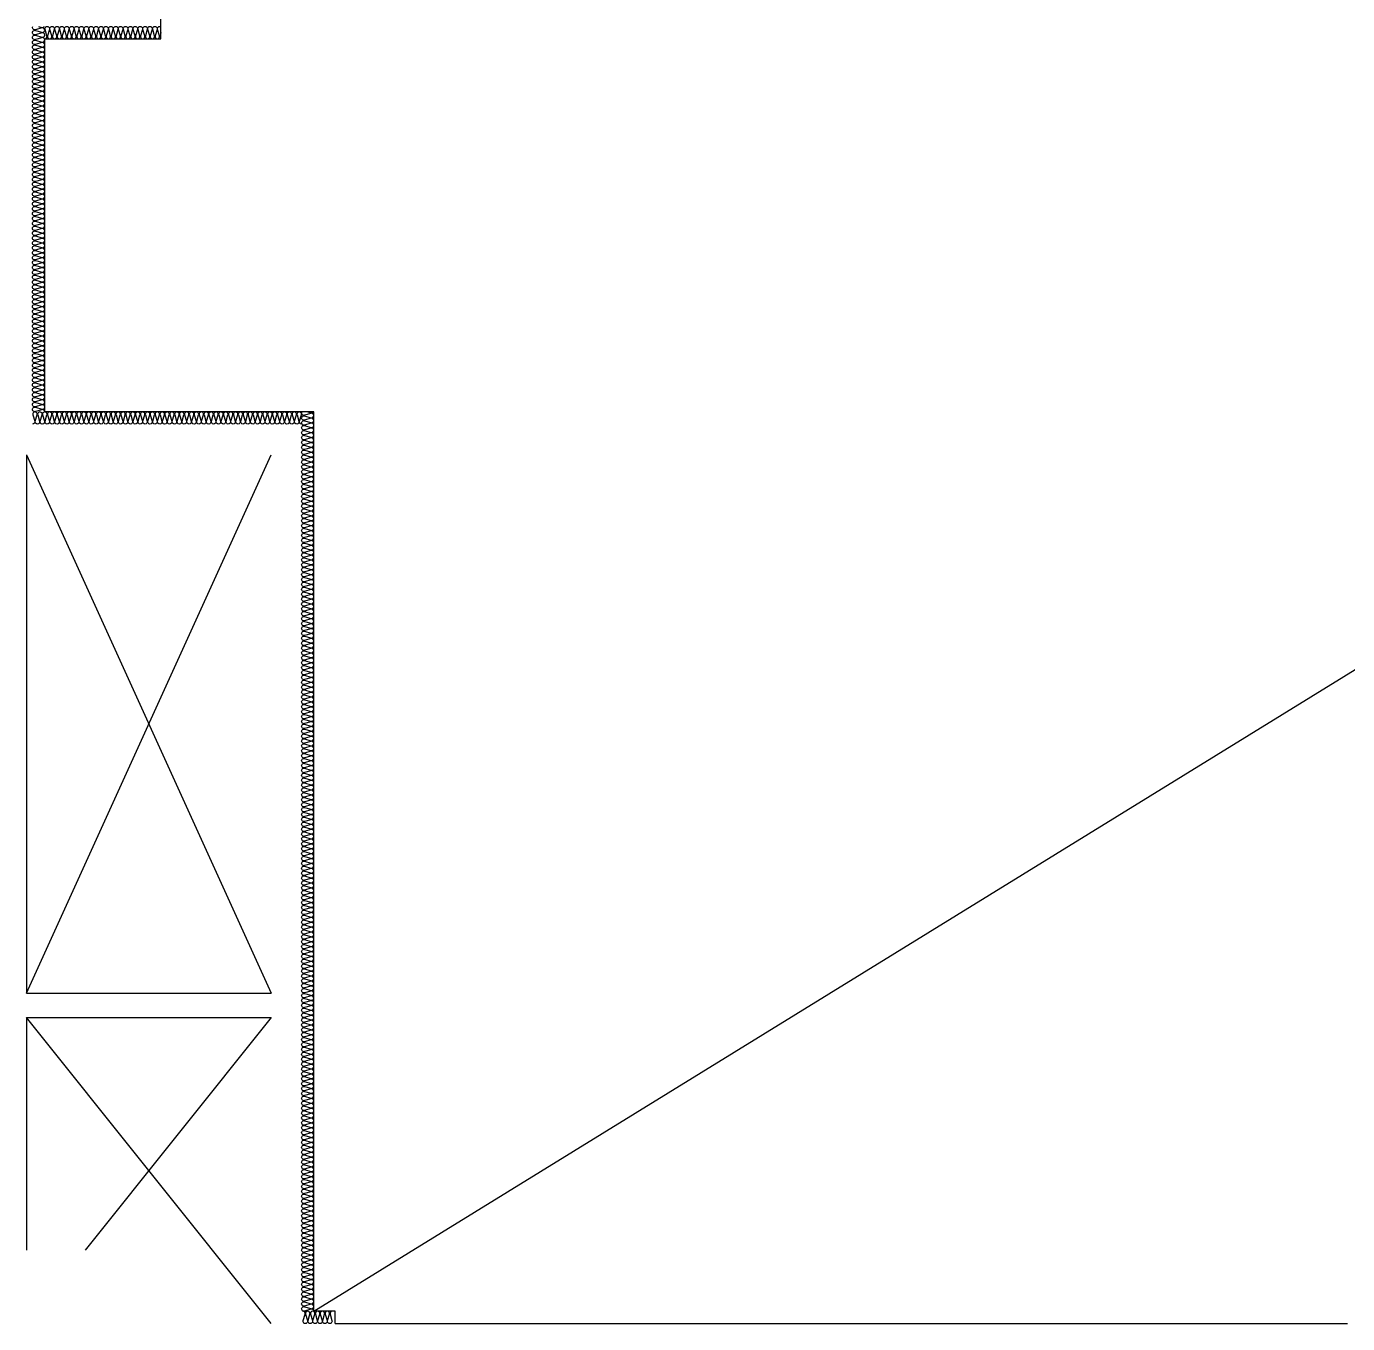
# Model space of a CAD drawing. Header units: millimetres. Extents: x 49154 to 181784, y 28275 to 149577.
# Drawn here: x 101954 to 112754, y 116905 to 127505 of the extents above; entities that cross this region are included whole.
import ezdxf

# ---------------------------------------------------------------- set-up
doc = ezdxf.new("R2010")
doc.units = ezdxf.units.MM
doc.header["$LTSCALE"] = 300
for name, color, linetype in [('A-ELE', 7, 'Continuous'), ('A-OPEN', 1, 'Continuous'), ('A-WALL-D', 7, 'Continuous'), ('ISL', 251, 'Continuous')]:
    doc.layers.add(name, color=color, linetype=linetype)

msp = doc.modelspace()

# ---------------------------------------------------------------- linework, layer by layer
at = {"layer": 'A-ELE', "elevation": 0}
msp.add_lwpolyline([(104478.6, 116905), (112753.6, 116905)], dxfattribs=at)
at = {"layer": 'A-OPEN'}
for p, q in [((104303.6, 117005), (155653.6, 148655)), ((101953.6, 119605), (103953.6, 124005)), ((101953.6, 124005), (103953.6, 119605)), ((103953.6, 116905), (101953.6, 119405)), ((103953.6, 119405), (102433.6, 117505))]:
    msp.add_line(p, q, dxfattribs=at)
at = {"layer": 'A-WALL-D'}
msp.add_line((101953.6, 119605), (103953.6, 119605), dxfattribs=at)
at = {"layer": 'A-WALL-D', "elevation": 0}
for points in [[(101953.6, 124005), (101953.6, 119605)], [(101953.6, 119405), (103953.6, 119405)], [(101953.6, 119405), (101953.6, 117505)]]:
    msp.add_lwpolyline(points, dxfattribs=at)
at = {"layer": 'ISL', "elevation": 0}
msp.add_lwpolyline([(104478.6, 116905), (104478.6, 117005), (104303.6, 117005), (104303.6, 124355), (102103.6, 124355), (102103.6, 127405), (103053.6, 127405), (103053.6, 128805), (102103.6, 128805), (102103.6, 131255), (104303.6, 131255), (104303.6, 142155), (102103.6, 142155), (102103.6, 143405), (103053.6, 143405), (103053.6, 144005), (106503.6, 144005), (106503.6, 148655), (108538.6, 148655)], dxfattribs=at)
for points in [[(102103.6, 124355, 0.5092668), (102079.3, 124372.7), (102027.8, 124357.4, -1.3725934), (102027.8, 124392.7), (102079.3, 124377.4, 0.5092668), (102103.6, 124395, 0.5092668), (102079.3, 124412.7), (102027.8, 124397.4, -1.3725934), (102027.8, 124432.7), (102079.3, 124417.4, 0.5092668), (102103.6, 124435, 0.5092668), (102079.3, 124452.7), (102027.8, 124437.4, -1.3725934), (102027.8, 124472.7), (102079.3, 124457.4, 0.5092668), (102103.6, 124475, 0.5092668), (102079.3, 124492.7), (102027.8, 124477.4, -1.3725934), (102027.8, 124512.7), (102079.3, 124497.4, 0.5092668), (102103.6, 124515, 0.5092668), (102079.3, 124532.7), (102027.8, 124517.4, -1.3725934), (102027.8, 124552.7), (102079.3, 124537.4, 0.5092668), (102103.6, 124555, 0.5092668), (102079.3, 124572.7), (102027.8, 124557.4, -1.3725934), (102027.8, 124592.7), (102079.3, 124577.4, 0.5092668), (102103.6, 124595, 0.5092668), (102079.3, 124612.7), (102027.8, 124597.4, -1.3725934), (102027.8, 124632.7), (102079.3, 124617.4, 0.5092668), (102103.6, 124635, 0.5092668), (102079.3, 124652.7), (102027.8, 124637.4, -1.3725934), (102027.8, 124672.7), (102079.3, 124657.4, 0.5092668), (102103.6, 124675, 0.5092668), (102079.3, 124692.7), (102027.8, 124677.4, -1.3725934), (102027.8, 124712.7), (102079.3, 124697.4, 0.5092668), (102103.6, 124715, 0.5092668), (102079.3, 124732.7), (102027.8, 124717.4, -1.3725934), (102027.8, 124752.7), (102079.3, 124737.4, 0.5092668), (102103.6, 124755, 0.5092668), (102079.3, 124772.7), (102027.8, 124757.4, -1.3725934), (102027.8, 124792.7), (102079.3, 124777.4, 0.5092668), (102103.6, 124795, 0.5092668), (102079.3, 124812.7), (102027.8, 124797.4, -1.3725934), (102027.8, 124832.7), (102079.3, 124817.4, 0.5092668), (102103.6, 124835, 0.5092668), (102079.3, 124852.7), (102027.8, 124837.4, -1.3725934), (102027.8, 124872.7), (102079.3, 124857.4, 0.5092668), (102103.6, 124875, 0.5092668), (102079.3, 124892.7), (102027.8, 124877.4, -1.3725934), (102027.8, 124912.7), (102079.3, 124897.4, 0.5092668), (102103.6, 124915, 0.5092668), (102079.3, 124932.7), (102027.8, 124917.4, -1.3725934), (102027.8, 124952.7), (102079.3, 124937.4, 0.5092668), (102103.6, 124955, 0.5092668), (102079.3, 124972.7), (102027.8, 124957.4, -1.3725934), (102027.8, 124992.7), (102079.3, 124977.4, 0.5092668), (102103.6, 124995, 0.5092668), (102079.3, 125012.7), (102027.8, 124997.4, -1.3725934), (102027.8, 125032.7), (102079.3, 125017.4, 0.5092668), (102103.6, 125035, 0.5092668), (102079.3, 125052.7), (102027.8, 125037.4, -1.3725934), (102027.8, 125072.7), (102079.3, 125057.4, 0.5092668), (102103.6, 125075, 0.5092668), (102079.3, 125092.7), (102027.8, 125077.4, -1.3725934), (102027.8, 125112.7), (102079.3, 125097.4, 0.5092668), (102103.6, 125115, 0.5092668), (102079.3, 125132.7), (102027.8, 125117.4, -1.3725934), (102027.8, 125152.7), (102079.3, 125137.4, 0.5092668), (102103.6, 125155, 0.5092668), (102079.3, 125172.7), (102027.8, 125157.4, -1.3725934), (102027.8, 125192.7), (102079.3, 125177.4, 0.5092668), (102103.6, 125195, 0.5092668), (102079.3, 125212.7), (102027.8, 125197.4, -1.3725934), (102027.8, 125232.7), (102079.3, 125217.4, 0.5092668), (102103.6, 125235, 0.5092668), (102079.3, 125252.7), (102027.8, 125237.4, -1.3725934), (102027.8, 125272.7), (102079.3, 125257.4, 0.5092668), (102103.6, 125275, 0.5092668), (102079.3, 125292.7), (102027.8, 125277.4, -1.3725934), (102027.8, 125312.7), (102079.3, 125297.4, 0.5092668), (102103.6, 125315, 0.5092668), (102079.3, 125332.7), (102027.8, 125317.4, -1.3725934), (102027.8, 125352.7), (102079.3, 125337.4, 0.5092668), (102103.6, 125355, 0.5092668), (102079.3, 125372.7), (102027.8, 125357.4, -1.3725934), (102027.8, 125392.7), (102079.3, 125377.4, 0.5092668), (102103.6, 125395, 0.5092668), (102079.3, 125412.7), (102027.8, 125397.4, -1.3725934), (102027.8, 125432.7), (102079.3, 125417.4, 0.5092668), (102103.6, 125435, 0.5092668), (102079.3, 125452.7), (102027.8, 125437.4, -1.3725934), (102027.8, 125472.7), (102079.3, 125457.4, 0.5092668), (102103.6, 125475, 0.5092668), (102079.3, 125492.7), (102027.8, 125477.4, -1.3725934), (102027.8, 125512.7), (102079.3, 125497.4, 0.5092668), (102103.6, 125515, 0.5092668), (102079.3, 125532.7), (102027.8, 125517.4, -1.3725934), (102027.8, 125552.7), (102079.3, 125537.4, 0.5092668), (102103.6, 125555, 0.5092668), (102079.3, 125572.7), (102027.8, 125557.4, -1.3725934), (102027.8, 125592.7), (102079.3, 125577.4, 0.5092668), (102103.6, 125595, 0.5092668), (102079.3, 125612.7), (102027.8, 125597.4, -1.3725934), (102027.8, 125632.7), (102079.3, 125617.4, 0.5092668), (102103.6, 125635, 0.5092668), (102079.3, 125652.7), (102027.8, 125637.4, -1.3725934), (102027.8, 125672.7), (102079.3, 125657.4, 0.5092668), (102103.6, 125675, 0.5092668), (102079.3, 125692.7), (102027.8, 125677.4, -1.3725934), (102027.8, 125712.7), (102079.3, 125697.4, 0.5092668), (102103.6, 125715, 0.5092668), (102079.3, 125732.7), (102027.8, 125717.4, -1.3725934), (102027.8, 125752.7), (102079.3, 125737.4, 0.5092668), (102103.6, 125755, 0.5092668), (102079.3, 125772.7), (102027.8, 125757.4, -1.3725934), (102027.8, 125792.7), (102079.3, 125777.4, 0.5092668), (102103.6, 125795, 0.5092668), (102079.3, 125812.7), (102027.8, 125797.4, -1.3725934), (102027.8, 125832.7), (102079.3, 125817.4, 0.5092668), (102103.6, 125835, 0.5092668), (102079.3, 125852.7), (102027.8, 125837.4, -1.3725934), (102027.8, 125872.7), (102079.3, 125857.4, 0.5092668), (102103.6, 125875, 0.5092668), (102079.3, 125892.7), (102027.8, 125877.4, -1.3725934), (102027.8, 125912.7), (102079.3, 125897.4, 0.5092668), (102103.6, 125915, 0.5092668), (102079.3, 125932.7), (102027.8, 125917.4, -1.3725934), (102027.8, 125952.7), (102079.3, 125937.4, 0.5092668), (102103.6, 125955, 0.5092668), (102079.3, 125972.7), (102027.8, 125957.4, -1.3725934), (102027.8, 125992.7), (102079.3, 125977.4, 0.5092668), (102103.6, 125995, 0.5092668), (102079.3, 126012.7), (102027.8, 125997.4, -1.3725934), (102027.8, 126032.7), (102079.3, 126017.4, 0.5092668), (102103.6, 126035, 0.5092668), (102079.3, 126052.7), (102027.8, 126037.4, -1.3725934), (102027.8, 126072.7), (102079.3, 126057.4, 0.5092668), (102103.6, 126075, 0.5092668), (102079.3, 126092.7), (102027.8, 126077.4, -1.3725934), (102027.8, 126112.7), (102079.3, 126097.4, 0.5092668), (102103.6, 126115, 0.5092668), (102079.3, 126132.7), (102027.8, 126117.4, -1.3725934), (102027.8, 126152.7), (102079.3, 126137.4, 0.5092668), (102103.6, 126155, 0.5092668), (102079.3, 126172.7), (102027.8, 126157.4, -1.3725934), (102027.8, 126192.7), (102079.3, 126177.4, 0.5092668), (102103.6, 126195, 0.5092668), (102079.3, 126212.7), (102027.8, 126197.4, -1.3725934), (102027.8, 126232.7), (102079.3, 126217.4, 0.5092668), (102103.6, 126235, 0.5092668), (102079.3, 126252.7), (102027.8, 126237.4, -1.3725934), (102027.8, 126272.7), (102079.3, 126257.4, 0.5092668), (102103.6, 126275, 0.5092668), (102079.3, 126292.7), (102027.8, 126277.4, -1.3725934), (102027.8, 126312.7), (102079.3, 126297.4, 0.5092668), (102103.6, 126315, 0.5092668), (102079.3, 126332.7), (102027.8, 126317.4, -1.3725934), (102027.8, 126352.7), (102079.3, 126337.4, 0.5092668), (102103.6, 126355, 0.5092668), (102079.3, 126372.7), (102027.8, 126357.4, -1.3725934), (102027.8, 126392.7), (102079.3, 126377.4, 0.5092668), (102103.6, 126395, 0.5092668), (102079.3, 126412.7), (102027.8, 126397.4, -1.3725934), (102027.8, 126432.7), (102079.3, 126417.4, 0.5092668), (102103.6, 126435, 0.5092668), (102079.3, 126452.7), (102027.8, 126437.4, -1.3725934), (102027.8, 126472.7), (102079.3, 126457.4, 0.5092668), (102103.6, 126475, 0.5092668), (102079.3, 126492.7), (102027.8, 126477.4, -1.3725934), (102027.8, 126512.7), (102079.3, 126497.4, 0.5092668), (102103.6, 126515, 0.5092668), (102079.3, 126532.7), (102027.8, 126517.4, -1.3725934), (102027.8, 126552.7), (102079.3, 126537.4, 0.5092668), (102103.6, 126555, 0.5092668), (102079.3, 126572.7), (102027.8, 126557.4, -1.3725934), (102027.8, 126592.7), (102079.3, 126577.4, 0.5092668), (102103.6, 126595, 0.5092668), (102079.3, 126612.7), (102027.8, 126597.4, -1.3725934), (102027.8, 126632.7), (102079.3, 126617.4, 0.5092668), (102103.6, 126635, 0.5092668), (102079.3, 126652.7), (102027.8, 126637.4, -1.3725934), (102027.8, 126672.7), (102079.3, 126657.4, 0.5092668), (102103.6, 126675, 0.5092668), (102079.3, 126692.7), (102027.8, 126677.4, -1.3725934), (102027.8, 126712.7), (102079.3, 126697.4, 0.5092668), (102103.6, 126715, 0.5092668), (102079.3, 126732.7), (102027.8, 126717.4, -1.3725934), (102027.8, 126752.7), (102079.3, 126737.4, 0.5092668), (102103.6, 126755, 0.5092668), (102079.3, 126772.7), (102027.8, 126757.4, -1.3725934), (102027.8, 126792.7), (102079.3, 126777.4, 0.5092668), (102103.6, 126795, 0.5092668), (102079.3, 126812.7), (102027.8, 126797.4, -1.3725934), (102027.8, 126832.7), (102079.3, 126817.4, 0.5092668), (102103.6, 126835, 0.5092668), (102079.3, 126852.7), (102027.8, 126837.4, -1.3725934), (102027.8, 126872.7), (102079.3, 126857.4, 0.5092668), (102103.6, 126875, 0.5092668), (102079.3, 126892.7), (102027.8, 126877.4, -1.3725934), (102027.8, 126912.7), (102079.3, 126897.4, 0.5092668), (102103.6, 126915, 0.5092668), (102079.3, 126932.7), (102027.8, 126917.4, -1.3725934), (102027.8, 126952.7), (102079.3, 126937.4, 0.5092668), (102103.6, 126955, 0.5092668), (102079.3, 126972.7), (102027.8, 126957.4, -1.3725934), (102027.8, 126992.7), (102079.3, 126977.4, 0.5092668), (102103.6, 126995, 0.5092668), (102079.3, 127012.7), (102027.8, 126997.4, -1.3725934), (102027.8, 127032.7), (102079.3, 127017.4, 0.5092668), (102103.6, 127035, 0.5092668), (102079.3, 127052.7), (102027.8, 127037.4, -1.3725934), (102027.8, 127072.7), (102079.3, 127057.4, 0.5092668), (102103.6, 127075, 0.5092668), (102079.3, 127092.7), (102027.8, 127077.4, -1.3725934), (102027.8, 127112.7), (102079.3, 127097.4, 0.5092668), (102103.6, 127115, 0.5092668), (102079.3, 127132.7), (102027.8, 127117.4, -1.3725934), (102027.8, 127152.7), (102079.3, 127137.4, 0.5092668), (102103.6, 127155, 0.5092668), (102079.3, 127172.7), (102027.8, 127157.4, -1.3725934), (102027.8, 127192.7), (102079.3, 127177.4, 0.5092668), (102103.6, 127195, 0.5092668), (102079.3, 127212.7), (102027.8, 127197.4, -1.3725934), (102027.8, 127232.7), (102079.3, 127217.4, 0.5092668), (102103.6, 127235, 0.5092668), (102079.3, 127252.7), (102027.8, 127237.4, -1.3725934), (102027.8, 127272.7), (102079.3, 127257.4, 0.5092668), (102103.6, 127275, 0.5092668), (102079.3, 127292.7), (102027.8, 127277.4, -1.3725934), (102027.8, 127312.7), (102079.3, 127297.4, 0.5092668), (102103.6, 127315, 0.5092668), (102079.3, 127332.7), (102027.8, 127317.4, -1.3725934), (102027.8, 127352.7), (102079.3, 127337.4, 0.5092668), (102103.6, 127355, 0.5092668), (102079.3, 127372.7), (102027.8, 127357.4, -1.3725934), (102027.8, 127392.7), (102079.3, 127377.4, 0.5092668), (102103.6, 127395, 0.5092668), (102079.3, 127412.7), (102027.8, 127397.4, -1.3725934), (102027.8, 127432.7), (102079.3, 127417.4, 0.5092668), (102103.6, 127435, 0.5092668), (102079.3, 127452.7), (102027.8, 127437.4, -1.3725934), (102027.8, 127472.7), (102079.3, 127457.4, 0.5092668), (102103.6, 127475, 0.5092668), (102079.3, 127492.7), (102027.8, 127477.4, -0.7027573), (102006.5, 127505, -0.7027573)], [(102053.6, 127505), (102079.3, 127497.4, 0.3406711), (102100.6, 127505)], [(102103.6, 127405, 0.5092668), (102121.3, 127429.3), (102105.9, 127480.8, -1.3725934), (102141.3, 127480.8), (102125.9, 127429.3, 0.5092668), (102143.6, 127405, 0.5092668), (102161.3, 127429.3), (102145.9, 127480.8, -1.3725934), (102181.3, 127480.8), (102165.9, 127429.3, 0.5092668), (102183.6, 127405, 0.5092668), (102201.3, 127429.3), (102185.9, 127480.8, -1.3725934), (102221.3, 127480.8), (102205.9, 127429.3, 0.5092668), (102223.6, 127405, 0.5092668), (102241.3, 127429.3), (102225.9, 127480.8, -1.3725934), (102261.3, 127480.8), (102245.9, 127429.3, 0.5092668), (102263.6, 127405, 0.5092668), (102281.3, 127429.3), (102265.9, 127480.8, -1.3725934), (102301.3, 127480.8), (102285.9, 127429.3, 0.5092668), (102303.6, 127405, 0.5092668), (102321.3, 127429.3), (102305.9, 127480.8, -1.3725934), (102341.3, 127480.8), (102325.9, 127429.3, 0.5092668), (102343.6, 127405, 0.5092668), (102361.3, 127429.3), (102345.9, 127480.8, -1.3725934), (102381.3, 127480.8), (102365.9, 127429.3, 0.5092668), (102383.6, 127405, 0.5092668), (102401.3, 127429.3), (102385.9, 127480.8, -1.3725934), (102421.3, 127480.8), (102405.9, 127429.3, 0.5092668), (102423.6, 127405, 0.5092668), (102441.3, 127429.3), (102425.9, 127480.8, -1.3725934), (102461.3, 127480.8), (102445.9, 127429.3, 0.5092668), (102463.6, 127405, 0.5092668), (102481.3, 127429.3), (102465.9, 127480.8, -1.3725934), (102501.3, 127480.8), (102485.9, 127429.3, 0.5092668), (102503.6, 127405, 0.5092668), (102521.3, 127429.3), (102505.9, 127480.8, -1.3725934), (102541.3, 127480.8), (102525.9, 127429.3, 0.5092668), (102543.6, 127405, 0.5092668), (102561.3, 127429.3), (102545.9, 127480.8, -1.3725934), (102581.3, 127480.8), (102565.9, 127429.3, 0.5092668), (102583.6, 127405, 0.5092668), (102601.3, 127429.3), (102585.9, 127480.8, -1.3725934), (102621.3, 127480.8), (102605.9, 127429.3, 0.5092668), (102623.6, 127405, 0.5092668), (102641.3, 127429.3), (102625.9, 127480.8, -1.3725934), (102661.3, 127480.8), (102645.9, 127429.3, 0.5092668), (102663.6, 127405, 0.5092668), (102681.3, 127429.3), (102665.9, 127480.8, -1.3725934), (102701.3, 127480.8), (102685.9, 127429.3, 0.5092668), (102703.6, 127405, 0.5092668), (102721.3, 127429.3), (102705.9, 127480.8, -1.3725934), (102741.3, 127480.8), (102725.9, 127429.3, 0.5092668), (102743.6, 127405, 0.5092668), (102761.3, 127429.3), (102745.9, 127480.8, -1.3725934), (102781.3, 127480.8), (102765.9, 127429.3, 0.5092668), (102783.6, 127405, 0.5092668), (102801.3, 127429.3), (102785.9, 127480.8, -1.3725934), (102821.3, 127480.8), (102805.9, 127429.3, 0.5092668), (102823.6, 127405, 0.5092668), (102841.3, 127429.3), (102825.9, 127480.8, -1.3725934), (102861.3, 127480.8), (102845.9, 127429.3, 0.5092668), (102863.6, 127405, 0.5092668), (102881.3, 127429.3), (102865.9, 127480.8, -1.3725934), (102901.3, 127480.8), (102885.9, 127429.3, 0.5092668), (102903.6, 127405, 0.5092668), (102921.3, 127429.3), (102905.9, 127480.8, -1.3725934), (102941.3, 127480.8), (102925.9, 127429.3, 0.5092668), (102943.6, 127405, 0.5092668), (102961.3, 127429.3), (102945.9, 127480.8, -1.3725934), (102981.3, 127480.8), (102965.9, 127429.3, 0.5092668), (102983.6, 127405, 0.5092668), (103001.3, 127429.3), (102985.9, 127480.8, -1.3725934), (103021.3, 127480.8), (103005.9, 127429.3, 0.5092668), (103023.6, 127405, 0.5092668), (103041.3, 127429.3), (103025.9, 127480.8, -0.7027573), (103053.6, 127502.1, -0.7027573)], [(103053.6, 127455), (103045.9, 127429.3, 0.3406711), (103053.6, 127407.9)], [(104203.6, 124255, -0.5092668), (104185.9, 124279.3), (104201.2, 124330.8, 1.3725934), (104165.9, 124330.8), (104181.2, 124279.3, -0.5092668), (104163.6, 124255, -0.5092668), (104145.9, 124279.3), (104161.2, 124330.8, 1.3725934), (104125.9, 124330.8), (104141.2, 124279.3, -0.5092668), (104123.6, 124255, -0.5092668), (104105.9, 124279.3), (104121.2, 124330.8, 1.3725934), (104085.9, 124330.8), (104101.2, 124279.3, -0.5092668), (104083.6, 124255, -0.5092668), (104065.9, 124279.3), (104081.2, 124330.8, 1.3725934), (104045.9, 124330.8), (104061.2, 124279.3, -0.5092668), (104043.6, 124255, -0.5092668), (104025.9, 124279.3), (104041.2, 124330.8, 1.3725934), (104005.9, 124330.8), (104021.2, 124279.3, -0.5092668), (104003.6, 124255, -0.5092668), (103985.9, 124279.3), (104001.2, 124330.8, 1.3725934), (103965.9, 124330.8), (103981.2, 124279.3, -0.5092668), (103963.6, 124255, -0.5092668), (103945.9, 124279.3), (103961.2, 124330.8, 1.3725934), (103925.9, 124330.8), (103941.2, 124279.3, -0.5092668), (103923.6, 124255, -0.5092668), (103905.9, 124279.3), (103921.2, 124330.8, 1.3725934), (103885.9, 124330.8), (103901.2, 124279.3, -0.5092668), (103883.6, 124255, -0.5092668), (103865.9, 124279.3), (103881.2, 124330.8, 1.3725934), (103845.9, 124330.8), (103861.2, 124279.3, -0.5092668), (103843.6, 124255, -0.5092668), (103825.9, 124279.3), (103841.2, 124330.8, 1.3725934), (103805.9, 124330.8), (103821.2, 124279.3, -0.5092668), (103803.6, 124255, -0.5092668), (103785.9, 124279.3), (103801.2, 124330.8, 1.3725934), (103765.9, 124330.8), (103781.2, 124279.3, -0.5092668), (103763.6, 124255, -0.5092668), (103745.9, 124279.3), (103761.2, 124330.8, 1.3725934), (103725.9, 124330.8), (103741.2, 124279.3, -0.5092668), (103723.6, 124255, -0.5092668), (103705.9, 124279.3), (103721.2, 124330.8, 1.3725934), (103685.9, 124330.8), (103701.2, 124279.3, -0.5092668), (103683.6, 124255, -0.5092668), (103665.9, 124279.3), (103681.2, 124330.8, 1.3725934), (103645.9, 124330.8), (103661.2, 124279.3, -0.5092668), (103643.6, 124255, -0.5092668), (103625.9, 124279.3), (103641.2, 124330.8, 1.3725934), (103605.9, 124330.8), (103621.2, 124279.3, -0.5092668), (103603.6, 124255, -0.5092668), (103585.9, 124279.3), (103601.2, 124330.8, 1.3725934), (103565.9, 124330.8), (103581.2, 124279.3, -0.5092668), (103563.6, 124255, -0.5092668), (103545.9, 124279.3), (103561.2, 124330.8, 1.3725934), (103525.9, 124330.8), (103541.2, 124279.3, -0.5092668), (103523.6, 124255, -0.5092668), (103505.9, 124279.3), (103521.2, 124330.8, 1.3725934), (103485.9, 124330.8), (103501.2, 124279.3, -0.5092668), (103483.6, 124255, -0.5092668), (103465.9, 124279.3), (103481.2, 124330.8, 1.3725934), (103445.9, 124330.8), (103461.2, 124279.3, -0.5092668), (103443.6, 124255, -0.5092668), (103425.9, 124279.3), (103441.2, 124330.8, 1.3725934), (103405.9, 124330.8), (103421.2, 124279.3, -0.5092668), (103403.6, 124255, -0.5092668), (103385.9, 124279.3), (103401.2, 124330.8, 1.3725934), (103365.9, 124330.8), (103381.2, 124279.3, -0.5092668), (103363.6, 124255, -0.5092668), (103345.9, 124279.3), (103361.2, 124330.8, 1.3725934), (103325.9, 124330.8), (103341.2, 124279.3, -0.5092668), (103323.6, 124255, -0.5092668), (103305.9, 124279.3), (103321.2, 124330.8, 1.3725934), (103285.9, 124330.8), (103301.2, 124279.3, -0.5092668), (103283.6, 124255, -0.5092668), (103265.9, 124279.3), (103281.2, 124330.8, 1.3725934), (103245.9, 124330.8), (103261.2, 124279.3, -0.5092668), (103243.6, 124255, -0.5092668), (103225.9, 124279.3), (103241.2, 124330.8, 1.3725934), (103205.9, 124330.8), (103221.2, 124279.3, -0.5092668), (103203.6, 124255, -0.5092668), (103185.9, 124279.3), (103201.2, 124330.8, 1.3725934), (103165.9, 124330.8), (103181.2, 124279.3, -0.5092668), (103163.6, 124255, -0.5092668), (103145.9, 124279.3), (103161.2, 124330.8, 1.3725934), (103125.9, 124330.8), (103141.2, 124279.3, -0.5092668), (103123.6, 124255, -0.5092668), (103105.9, 124279.3), (103121.2, 124330.8, 1.3725934), (103085.9, 124330.8), (103101.2, 124279.3, -0.5092668), (103083.6, 124255, -0.5092668), (103065.9, 124279.3), (103081.2, 124330.8, 1.3725934), (103045.9, 124330.8), (103061.2, 124279.3, -0.5092668), (103043.6, 124255, -0.5092668), (103025.9, 124279.3), (103041.2, 124330.8, 1.3725934), (103005.9, 124330.8), (103021.2, 124279.3, -0.5092668), (103003.6, 124255, -0.5092668), (102985.9, 124279.3), (103001.2, 124330.8, 1.3725934), (102965.9, 124330.8), (102981.2, 124279.3, -0.5092668), (102963.6, 124255, -0.5092668), (102945.9, 124279.3), (102961.2, 124330.8, 1.3725934), (102925.9, 124330.8), (102941.2, 124279.3, -0.5092668), (102923.6, 124255, -0.5092668), (102905.9, 124279.3), (102921.2, 124330.8, 1.3725934), (102885.9, 124330.8), (102901.2, 124279.3, -0.5092668), (102883.6, 124255, -0.5092668), (102865.9, 124279.3), (102881.2, 124330.8, 1.3725934), (102845.9, 124330.8), (102861.2, 124279.3, -0.5092668), (102843.6, 124255, -0.5092668), (102825.9, 124279.3), (102841.2, 124330.8, 1.3725934), (102805.9, 124330.8), (102821.2, 124279.3, -0.5092668), (102803.6, 124255, -0.5092668), (102785.9, 124279.3), (102801.2, 124330.8, 1.3725934), (102765.9, 124330.8), (102781.2, 124279.3, -0.5092668), (102763.6, 124255, -0.5092668), (102745.9, 124279.3), (102761.2, 124330.8, 1.3725934), (102725.9, 124330.8), (102741.2, 124279.3, -0.5092668), (102723.6, 124255, -0.5092668), (102705.9, 124279.3), (102721.2, 124330.8, 1.3725934), (102685.9, 124330.8), (102701.2, 124279.3, -0.5092668), (102683.6, 124255, -0.5092668), (102665.9, 124279.3), (102681.2, 124330.8, 1.3725934), (102645.9, 124330.8), (102661.2, 124279.3, -0.5092668), (102643.6, 124255, -0.5092668), (102625.9, 124279.3), (102641.2, 124330.8, 1.3725934), (102605.9, 124330.8), (102621.2, 124279.3, -0.5092668), (102603.6, 124255, -0.5092668), (102585.9, 124279.3), (102601.2, 124330.8, 1.3725934), (102565.9, 124330.8), (102581.2, 124279.3, -0.5092668), (102563.6, 124255, -0.5092668), (102545.9, 124279.3), (102561.2, 124330.8, 1.3725934), (102525.9, 124330.8), (102541.2, 124279.3, -0.5092668), (102523.6, 124255, -0.5092668), (102505.9, 124279.3), (102521.2, 124330.8, 1.3725934), (102485.9, 124330.8), (102501.2, 124279.3, -0.5092668), (102483.6, 124255, -0.5092668), (102465.9, 124279.3), (102481.2, 124330.8, 1.3725934), (102445.9, 124330.8), (102461.2, 124279.3, -0.5092668), (102443.6, 124255, -0.5092668), (102425.9, 124279.3), (102441.2, 124330.8, 1.3725934), (102405.9, 124330.8), (102421.2, 124279.3, -0.5092668), (102403.6, 124255, -0.5092668), (102385.9, 124279.3), (102401.2, 124330.8, 1.3725934), (102365.9, 124330.8), (102381.2, 124279.3, -0.5092668), (102363.6, 124255, -0.5092668), (102345.9, 124279.3), (102361.2, 124330.8, 1.3725934), (102325.9, 124330.8), (102341.2, 124279.3, -0.5092668), (102323.6, 124255, -0.5092668), (102305.9, 124279.3), (102321.2, 124330.8, 1.3725934), (102285.9, 124330.8), (102301.2, 124279.3, -0.5092668), (102283.6, 124255, -0.5092668), (102265.9, 124279.3), (102281.2, 124330.8, 1.3725934), (102245.9, 124330.8), (102261.2, 124279.3, -0.5092668), (102243.6, 124255, -0.5092668), (102225.9, 124279.3), (102241.2, 124330.8, 1.3725934), (102205.9, 124330.8), (102221.2, 124279.3, -0.5092668), (102203.6, 124255, -0.5092668), (102185.9, 124279.3), (102201.2, 124330.8, 1.3725934), (102165.9, 124330.8), (102181.2, 124279.3, -0.5092668), (102163.6, 124255, -0.5092668), (102145.9, 124279.3), (102161.2, 124330.8, 1.3725934), (102125.9, 124330.8), (102141.2, 124279.3, -0.5092668), (102123.6, 124255, -0.5092668), (102105.9, 124279.3), (102121.2, 124330.8, 1.3725934), (102085.9, 124330.8), (102101.2, 124279.3, -0.5092668), (102083.6, 124255, -0.5092668), (102065.9, 124279.3), (102081.2, 124330.8, 1.3725934), (102045.9, 124330.8), (102061.2, 124279.3, -0.5092668), (102043.6, 124255, -0.5092668), (102025.9, 124279.3), (102041.2, 124330.8, 1.3725934), (102005.9, 124330.8), (102021.2, 124279.3, -0.5089272), (102003.6, 124255, -0.5089272)], [(104303.6, 117005, 0.5092668), (104279.3, 117022.7), (104227.8, 117007.4, -1.3725934), (104227.8, 117042.7), (104279.3, 117027.4, 0.5092668), (104303.6, 117045, 0.5092668), (104279.3, 117062.7), (104227.8, 117047.4, -1.3725934), (104227.8, 117082.7), (104279.3, 117067.4, 0.5092668), (104303.6, 117085, 0.5092668), (104279.3, 117102.7), (104227.8, 117087.4, -1.3725934), (104227.8, 117122.7), (104279.3, 117107.4, 0.5092668), (104303.6, 117125, 0.5092668), (104279.3, 117142.7), (104227.8, 117127.4, -1.3725934), (104227.8, 117162.7), (104279.3, 117147.4, 0.5092668), (104303.6, 117165, 0.5092668), (104279.3, 117182.7), (104227.8, 117167.4, -1.3725934), (104227.8, 117202.7), (104279.3, 117187.4, 0.5092668), (104303.6, 117205, 0.5092668), (104279.3, 117222.7), (104227.8, 117207.4, -1.3725934), (104227.8, 117242.7), (104279.3, 117227.4, 0.5092668), (104303.6, 117245, 0.5092668), (104279.3, 117262.7), (104227.8, 117247.4, -1.3725934), (104227.8, 117282.7), (104279.3, 117267.4, 0.5092668), (104303.6, 117285, 0.5092668), (104279.3, 117302.7), (104227.8, 117287.4, -1.3725934), (104227.8, 117322.7), (104279.3, 117307.4, 0.5092668), (104303.6, 117325, 0.5092668), (104279.3, 117342.7), (104227.8, 117327.4, -1.3725934), (104227.8, 117362.7), (104279.3, 117347.4, 0.5092668), (104303.6, 117365, 0.5092668), (104279.3, 117382.7), (104227.8, 117367.4, -1.3725934), (104227.8, 117402.7), (104279.3, 117387.4, 0.5092668), (104303.6, 117405, 0.5092668), (104279.3, 117422.7), (104227.8, 117407.4, -1.3725934), (104227.8, 117442.7), (104279.3, 117427.4, 0.5092668), (104303.6, 117445, 0.5092668), (104279.3, 117462.7), (104227.8, 117447.4, -1.3725934), (104227.8, 117482.7), (104279.3, 117467.4, 0.5092668), (104303.6, 117485, 0.5092668), (104279.3, 117502.7), (104227.8, 117487.4, -1.3725934), (104227.8, 117522.7), (104279.3, 117507.4, 0.5092668), (104303.6, 117525, 0.5092668), (104279.3, 117542.7), (104227.8, 117527.4, -1.3725934), (104227.8, 117562.7), (104279.3, 117547.4, 0.5092668), (104303.6, 117565, 0.5092668), (104279.3, 117582.7), (104227.8, 117567.4, -1.3725934), (104227.8, 117602.7), (104279.3, 117587.4, 0.5092668), (104303.6, 117605, 0.5092668), (104279.3, 117622.7), (104227.8, 117607.4, -1.3725934), (104227.8, 117642.7), (104279.3, 117627.4, 0.5092668), (104303.6, 117645, 0.5092668), (104279.3, 117662.7), (104227.8, 117647.4, -1.3725934), (104227.8, 117682.7), (104279.3, 117667.4, 0.5092668), (104303.6, 117685, 0.5092668), (104279.3, 117702.7), (104227.8, 117687.4, -1.3725934), (104227.8, 117722.7), (104279.3, 117707.4, 0.5092668), (104303.6, 117725, 0.5092668), (104279.3, 117742.7), (104227.8, 117727.4, -1.3725934), (104227.8, 117762.7), (104279.3, 117747.4, 0.5092668), (104303.6, 117765, 0.5092668), (104279.3, 117782.7), (104227.8, 117767.4, -1.3725934), (104227.8, 117802.7), (104279.3, 117787.4, 0.5092668), (104303.6, 117805, 0.5092668), (104279.3, 117822.7), (104227.8, 117807.4, -1.3725934), (104227.8, 117842.7), (104279.3, 117827.4, 0.5092668), (104303.6, 117845, 0.5092668), (104279.3, 117862.7), (104227.8, 117847.4, -1.3725934), (104227.8, 117882.7), (104279.3, 117867.4, 0.5092668), (104303.6, 117885, 0.5092668), (104279.3, 117902.7), (104227.8, 117887.4, -1.3725934), (104227.8, 117922.7), (104279.3, 117907.4, 0.5092668), (104303.6, 117925, 0.5092668), (104279.3, 117942.7), (104227.8, 117927.4, -1.3725934), (104227.8, 117962.7), (104279.3, 117947.4, 0.5092668), (104303.6, 117965, 0.5092668), (104279.3, 117982.7), (104227.8, 117967.4, -1.3725934), (104227.8, 118002.7), (104279.3, 117987.4, 0.5092668), (104303.6, 118005, 0.5092668), (104279.3, 118022.7), (104227.8, 118007.4, -1.3725934), (104227.8, 118042.7), (104279.3, 118027.4, 0.5092668), (104303.6, 118045, 0.5092668), (104279.3, 118062.7), (104227.8, 118047.4, -1.3725934), (104227.8, 118082.7), (104279.3, 118067.4, 0.5092668), (104303.6, 118085, 0.5092668), (104279.3, 118102.7), (104227.8, 118087.4, -1.3725934), (104227.8, 118122.7), (104279.3, 118107.4, 0.5092668), (104303.6, 118125, 0.5092668), (104279.3, 118142.7), (104227.8, 118127.4, -1.3725934), (104227.8, 118162.7), (104279.3, 118147.4, 0.5092668), (104303.6, 118165, 0.5092668), (104279.3, 118182.7), (104227.8, 118167.4, -1.3725934), (104227.8, 118202.7), (104279.3, 118187.4, 0.5092668), (104303.6, 118205, 0.5092668), (104279.3, 118222.7), (104227.8, 118207.4, -1.3725934), (104227.8, 118242.7), (104279.3, 118227.4, 0.5092668), (104303.6, 118245, 0.5092668), (104279.3, 118262.7), (104227.8, 118247.4, -1.3725934), (104227.8, 118282.7), (104279.3, 118267.4, 0.5092668), (104303.6, 118285, 0.5092668), (104279.3, 118302.7), (104227.8, 118287.4, -1.3725934), (104227.8, 118322.7), (104279.3, 118307.4, 0.5092668), (104303.6, 118325, 0.5092668), (104279.3, 118342.7), (104227.8, 118327.4, -1.3725934), (104227.8, 118362.7), (104279.3, 118347.4, 0.5092668), (104303.6, 118365, 0.5092668), (104279.3, 118382.7), (104227.8, 118367.4, -1.3725934), (104227.8, 118402.7), (104279.3, 118387.4, 0.5092668), (104303.6, 118405, 0.5092668), (104279.3, 118422.7), (104227.8, 118407.4, -1.3725934), (104227.8, 118442.7), (104279.3, 118427.4, 0.5092668), (104303.6, 118445, 0.5092668), (104279.3, 118462.7), (104227.8, 118447.4, -1.3725934), (104227.8, 118482.7), (104279.3, 118467.4, 0.5092668), (104303.6, 118485, 0.5092668), (104279.3, 118502.7), (104227.8, 118487.4, -1.3725934), (104227.8, 118522.7), (104279.3, 118507.4, 0.5092668), (104303.6, 118525, 0.5092668), (104279.3, 118542.7), (104227.8, 118527.4, -1.3725934), (104227.8, 118562.7), (104279.3, 118547.4, 0.5092668), (104303.6, 118565, 0.5092668), (104279.3, 118582.7), (104227.8, 118567.4, -1.3725934), (104227.8, 118602.7), (104279.3, 118587.4, 0.5092668), (104303.6, 118605, 0.5092668), (104279.3, 118622.7), (104227.8, 118607.4, -1.3725934), (104227.8, 118642.7), (104279.3, 118627.4, 0.5092668), (104303.6, 118645, 0.5092668), (104279.3, 118662.7), (104227.8, 118647.4, -1.3725934), (104227.8, 118682.7), (104279.3, 118667.4, 0.5092668), (104303.6, 118685, 0.5092668), (104279.3, 118702.7), (104227.8, 118687.4, -1.3725934), (104227.8, 118722.7), (104279.3, 118707.4, 0.5092668), (104303.6, 118725, 0.5092668), (104279.3, 118742.7), (104227.8, 118727.4, -1.3725934), (104227.8, 118762.7), (104279.3, 118747.4, 0.5092668), (104303.6, 118765, 0.5092668), (104279.3, 118782.7), (104227.8, 118767.4, -1.3725934), (104227.8, 118802.7), (104279.3, 118787.4, 0.5092668), (104303.6, 118805, 0.5092668), (104279.3, 118822.7), (104227.8, 118807.4, -1.3725934), (104227.8, 118842.7), (104279.3, 118827.4, 0.5092668), (104303.6, 118845, 0.5092668), (104279.3, 118862.7), (104227.8, 118847.4, -1.3725934), (104227.8, 118882.7), (104279.3, 118867.4, 0.5092668), (104303.6, 118885, 0.5092668), (104279.3, 118902.7), (104227.8, 118887.4, -1.3725934), (104227.8, 118922.7), (104279.3, 118907.4, 0.5092668), (104303.6, 118925, 0.5092668), (104279.3, 118942.7), (104227.8, 118927.4, -1.3725934), (104227.8, 118962.7), (104279.3, 118947.4, 0.5092668), (104303.6, 118965, 0.5092668), (104279.3, 118982.7), (104227.8, 118967.4, -1.3725934), (104227.8, 119002.7), (104279.3, 118987.4, 0.5092668), (104303.6, 119005, 0.5092668), (104279.3, 119022.7), (104227.8, 119007.4, -1.3725934), (104227.8, 119042.7), (104279.3, 119027.4, 0.5092668), (104303.6, 119045, 0.5092668), (104279.3, 119062.7), (104227.8, 119047.4, -1.3725934), (104227.8, 119082.7), (104279.3, 119067.4, 0.5092668), (104303.6, 119085, 0.5092668), (104279.3, 119102.7), (104227.8, 119087.4, -1.3725934), (104227.8, 119122.7), (104279.3, 119107.4, 0.5092668), (104303.6, 119125, 0.5092668), (104279.3, 119142.7), (104227.8, 119127.4, -1.3725934), (104227.8, 119162.7), (104279.3, 119147.4, 0.5092668), (104303.6, 119165, 0.5092668), (104279.3, 119182.7), (104227.8, 119167.4, -1.3725934), (104227.8, 119202.7), (104279.3, 119187.4, 0.5092668), (104303.6, 119205, 0.5092668), (104279.3, 119222.7), (104227.8, 119207.4, -1.3725934), (104227.8, 119242.7), (104279.3, 119227.4, 0.5092668), (104303.6, 119245, 0.5092668), (104279.3, 119262.7), (104227.8, 119247.4, -1.3725934), (104227.8, 119282.7), (104279.3, 119267.4, 0.5092668), (104303.6, 119285, 0.5092668), (104279.3, 119302.7), (104227.8, 119287.4, -1.3725934), (104227.8, 119322.7), (104279.3, 119307.4, 0.5092668), (104303.6, 119325, 0.5092668), (104279.3, 119342.7), (104227.8, 119327.4, -1.3725934), (104227.8, 119362.7), (104279.3, 119347.4, 0.5092668), (104303.6, 119365, 0.5092668), (104279.3, 119382.7), (104227.8, 119367.4, -1.3725934), (104227.8, 119402.7), (104279.3, 119387.4, 0.5092668), (104303.6, 119405, 0.5092668), (104279.3, 119422.7), (104227.8, 119407.4, -1.3725934), (104227.8, 119442.7), (104279.3, 119427.4, 0.5092668), (104303.6, 119445, 0.5092668), (104279.3, 119462.7), (104227.8, 119447.4, -1.3725934), (104227.8, 119482.7), (104279.3, 119467.4, 0.5092668), (104303.6, 119485, 0.5092668), (104279.3, 119502.7), (104227.8, 119487.4, -1.3725934), (104227.8, 119522.7), (104279.3, 119507.4, 0.5092668), (104303.6, 119525, 0.5092668), (104279.3, 119542.7), (104227.8, 119527.4, -1.3725934), (104227.8, 119562.7), (104279.3, 119547.4, 0.5092668), (104303.6, 119565, 0.5092668), (104279.3, 119582.7), (104227.8, 119567.4, -1.3725934), (104227.8, 119602.7), (104279.3, 119587.4, 0.5092668), (104303.6, 119605, 0.5092668), (104279.3, 119622.7), (104227.8, 119607.4, -1.3725934), (104227.8, 119642.7), (104279.3, 119627.4, 0.5092668), (104303.6, 119645, 0.5092668), (104279.3, 119662.7), (104227.8, 119647.4, -1.3725934), (104227.8, 119682.7), (104279.3, 119667.4, 0.5092668), (104303.6, 119685, 0.5092668), (104279.3, 119702.7), (104227.8, 119687.4, -1.3725934), (104227.8, 119722.7), (104279.3, 119707.4, 0.5092668), (104303.6, 119725, 0.5092668), (104279.3, 119742.7), (104227.8, 119727.4, -1.3725934), (104227.8, 119762.7), (104279.3, 119747.4, 0.5092668), (104303.6, 119765, 0.5092668), (104279.3, 119782.7), (104227.8, 119767.4, -1.3725934), (104227.8, 119802.7), (104279.3, 119787.4, 0.5092668), (104303.6, 119805, 0.5092668), (104279.3, 119822.7), (104227.8, 119807.4, -1.3725934), (104227.8, 119842.7), (104279.3, 119827.4, 0.5092668), (104303.6, 119845, 0.5092668), (104279.3, 119862.7), (104227.8, 119847.4, -1.3725934), (104227.8, 119882.7), (104279.3, 119867.4, 0.5092668), (104303.6, 119885, 0.5092668), (104279.3, 119902.7), (104227.8, 119887.4, -1.3725934), (104227.8, 119922.7), (104279.3, 119907.4, 0.5092668), (104303.6, 119925, 0.5092668), (104279.3, 119942.7), (104227.8, 119927.4, -1.3725934), (104227.8, 119962.7), (104279.3, 119947.4, 0.5092668), (104303.6, 119965, 0.5092668), (104279.3, 119982.7), (104227.8, 119967.4, -1.3725934), (104227.8, 120002.7), (104279.3, 119987.4, 0.5092668), (104303.6, 120005, 0.5092668), (104279.3, 120022.7), (104227.8, 120007.4, -1.3725934), (104227.8, 120042.7), (104279.3, 120027.4, 0.5092668), (104303.6, 120045, 0.5092668), (104279.3, 120062.7), (104227.8, 120047.4, -1.3725934), (104227.8, 120082.7), (104279.3, 120067.4, 0.5092668), (104303.6, 120085, 0.5092668), (104279.3, 120102.7), (104227.8, 120087.4, -1.3725934), (104227.8, 120122.7), (104279.3, 120107.4, 0.5092668), (104303.6, 120125, 0.5092668), (104279.3, 120142.7), (104227.8, 120127.4, -1.3725934), (104227.8, 120162.7), (104279.3, 120147.4, 0.5092668), (104303.6, 120165, 0.5092668), (104279.3, 120182.7), (104227.8, 120167.4, -1.3725934), (104227.8, 120202.7), (104279.3, 120187.4, 0.5092668), (104303.6, 120205, 0.5092668), (104279.3, 120222.7), (104227.8, 120207.4, -1.3725934), (104227.8, 120242.7), (104279.3, 120227.4, 0.5092668), (104303.6, 120245, 0.5092668), (104279.3, 120262.7), (104227.8, 120247.4, -1.3725934), (104227.8, 120282.7), (104279.3, 120267.4, 0.5092668), (104303.6, 120285, 0.5092668), (104279.3, 120302.7), (104227.8, 120287.4, -1.3725934), (104227.8, 120322.7), (104279.3, 120307.4, 0.5092668), (104303.6, 120325, 0.5092668), (104279.3, 120342.7), (104227.8, 120327.4, -1.3725934), (104227.8, 120362.7), (104279.3, 120347.4, 0.5092668), (104303.6, 120365, 0.5092668), (104279.3, 120382.7), (104227.8, 120367.4, -1.3725934), (104227.8, 120402.7), (104279.3, 120387.4, 0.5092668), (104303.6, 120405, 0.5092668), (104279.3, 120422.7), (104227.8, 120407.4, -1.3725934), (104227.8, 120442.7), (104279.3, 120427.4, 0.5092668), (104303.6, 120445, 0.5092668), (104279.3, 120462.7), (104227.8, 120447.4, -1.3725934), (104227.8, 120482.7), (104279.3, 120467.4, 0.5092668), (104303.6, 120485, 0.5092668), (104279.3, 120502.7), (104227.8, 120487.4, -1.3725934), (104227.8, 120522.7), (104279.3, 120507.4, 0.5092668), (104303.6, 120525, 0.5092668), (104279.3, 120542.7), (104227.8, 120527.4, -1.3725934), (104227.8, 120562.7), (104279.3, 120547.4, 0.5092668), (104303.6, 120565, 0.5092668), (104279.3, 120582.7), (104227.8, 120567.4, -1.3725934), (104227.8, 120602.7), (104279.3, 120587.4, 0.5092668), (104303.6, 120605, 0.5092668), (104279.3, 120622.7), (104227.8, 120607.4, -1.3725934), (104227.8, 120642.7), (104279.3, 120627.4, 0.5092668), (104303.6, 120645, 0.5092668), (104279.3, 120662.7), (104227.8, 120647.4, -1.3725934), (104227.8, 120682.7), (104279.3, 120667.4, 0.5092668), (104303.6, 120685, 0.5092668), (104279.3, 120702.7), (104227.8, 120687.4, -1.3725934), (104227.8, 120722.7), (104279.3, 120707.4, 0.5092668), (104303.6, 120725, 0.5092668), (104279.3, 120742.7), (104227.8, 120727.4, -1.3725934), (104227.8, 120762.7), (104279.3, 120747.4, 0.5092668), (104303.6, 120765, 0.5092668), (104279.3, 120782.7), (104227.8, 120767.4, -1.3725934), (104227.8, 120802.7), (104279.3, 120787.4, 0.5092668), (104303.6, 120805, 0.5092668), (104279.3, 120822.7), (104227.8, 120807.4, -1.3725934), (104227.8, 120842.7), (104279.3, 120827.4, 0.5092668), (104303.6, 120845, 0.5092668), (104279.3, 120862.7), (104227.8, 120847.4, -1.3725934), (104227.8, 120882.7), (104279.3, 120867.4, 0.5092668), (104303.6, 120885, 0.5092668), (104279.3, 120902.7), (104227.8, 120887.4, -1.3725934), (104227.8, 120922.7), (104279.3, 120907.4, 0.5092668), (104303.6, 120925, 0.5092668), (104279.3, 120942.7), (104227.8, 120927.4, -1.3725934), (104227.8, 120962.7), (104279.3, 120947.4, 0.5092668), (104303.6, 120965, 0.5092668), (104279.3, 120982.7), (104227.8, 120967.4, -1.3725934), (104227.8, 121002.7), (104279.3, 120987.4, 0.5092668), (104303.6, 121005, 0.5092668), (104279.3, 121022.7), (104227.8, 121007.4, -1.3725934), (104227.8, 121042.7), (104279.3, 121027.4, 0.5092668), (104303.6, 121045, 0.5092668), (104279.3, 121062.7), (104227.8, 121047.4, -1.3725934), (104227.8, 121082.7), (104279.3, 121067.4, 0.5092668), (104303.6, 121085, 0.5092668), (104279.3, 121102.7), (104227.8, 121087.4, -1.3725934), (104227.8, 121122.7), (104279.3, 121107.4, 0.5092668), (104303.6, 121125, 0.5092668), (104279.3, 121142.7), (104227.8, 121127.4, -1.3725934), (104227.8, 121162.7), (104279.3, 121147.4, 0.5092668), (104303.6, 121165, 0.5092668), (104279.3, 121182.7), (104227.8, 121167.4, -1.3725934), (104227.8, 121202.7), (104279.3, 121187.4, 0.5092668), (104303.6, 121205, 0.5092668), (104279.3, 121222.7), (104227.8, 121207.4, -1.3725934), (104227.8, 121242.7), (104279.3, 121227.4, 0.5092668), (104303.6, 121245, 0.5092668), (104279.3, 121262.7), (104227.8, 121247.4, -1.3725934), (104227.8, 121282.7), (104279.3, 121267.4, 0.5092668), (104303.6, 121285, 0.5092668), (104279.3, 121302.7), (104227.8, 121287.4, -1.3725934), (104227.8, 121322.7), (104279.3, 121307.4, 0.5092668), (104303.6, 121325, 0.5092668), (104279.3, 121342.7), (104227.8, 121327.4, -1.3725934), (104227.8, 121362.7), (104279.3, 121347.4, 0.5092668), (104303.6, 121365, 0.5092668), (104279.3, 121382.7), (104227.8, 121367.4, -1.3725934), (104227.8, 121402.7), (104279.3, 121387.4, 0.5092668), (104303.6, 121405, 0.5092668), (104279.3, 121422.7), (104227.8, 121407.4, -1.3725934), (104227.8, 121442.7), (104279.3, 121427.4, 0.5092668), (104303.6, 121445, 0.5092668), (104279.3, 121462.7), (104227.8, 121447.4, -1.3725934), (104227.8, 121482.7), (104279.3, 121467.4, 0.5092668), (104303.6, 121485, 0.5092668), (104279.3, 121502.7), (104227.8, 121487.4, -1.3725934), (104227.8, 121522.7), (104279.3, 121507.4, 0.5092668), (104303.6, 121525, 0.5092668), (104279.3, 121542.7), (104227.8, 121527.4, -1.3725934), (104227.8, 121562.7), (104279.3, 121547.4, 0.5092668), (104303.6, 121565, 0.5092668), (104279.3, 121582.7), (104227.8, 121567.4, -1.3725934), (104227.8, 121602.7), (104279.3, 121587.4, 0.5092668), (104303.6, 121605, 0.5092668), (104279.3, 121622.7), (104227.8, 121607.4, -1.3725934), (104227.8, 121642.7), (104279.3, 121627.4, 0.5092668), (104303.6, 121645, 0.5092668), (104279.3, 121662.7), (104227.8, 121647.4, -1.3725934), (104227.8, 121682.7), (104279.3, 121667.4, 0.5092668), (104303.6, 121685, 0.5092668), (104279.3, 121702.7), (104227.8, 121687.4, -1.3725934), (104227.8, 121722.7), (104279.3, 121707.4, 0.5092668), (104303.6, 121725, 0.5092668), (104279.3, 121742.7), (104227.8, 121727.4, -1.3725934), (104227.8, 121762.7), (104279.3, 121747.4, 0.5092668), (104303.6, 121765, 0.5092668), (104279.3, 121782.7), (104227.8, 121767.4, -1.3725934), (104227.8, 121802.7), (104279.3, 121787.4, 0.5092668), (104303.6, 121805, 0.5092668), (104279.3, 121822.7), (104227.8, 121807.4, -1.3725934), (104227.8, 121842.7), (104279.3, 121827.4, 0.5092668), (104303.6, 121845, 0.5092668), (104279.3, 121862.7), (104227.8, 121847.4, -1.3725934), (104227.8, 121882.7), (104279.3, 121867.4, 0.5092668), (104303.6, 121885, 0.5092668), (104279.3, 121902.7), (104227.8, 121887.4, -1.3725934), (104227.8, 121922.7), (104279.3, 121907.4, 0.5092668), (104303.6, 121925, 0.5092668), (104279.3, 121942.7), (104227.8, 121927.4, -1.3725934), (104227.8, 121962.7), (104279.3, 121947.4, 0.5092668), (104303.6, 121965, 0.5092668), (104279.3, 121982.7), (104227.8, 121967.4, -1.3725934), (104227.8, 122002.7), (104279.3, 121987.4, 0.5092668), (104303.6, 122005, 0.5092668), (104279.3, 122022.7), (104227.8, 122007.4, -1.3725934), (104227.8, 122042.7), (104279.3, 122027.4, 0.5092668), (104303.6, 122045, 0.5092668), (104279.3, 122062.7), (104227.8, 122047.4, -1.3725934), (104227.8, 122082.7), (104279.3, 122067.4, 0.5092668), (104303.6, 122085, 0.5092668), (104279.3, 122102.7), (104227.8, 122087.4, -1.3725934), (104227.8, 122122.7), (104279.3, 122107.4, 0.5092668), (104303.6, 122125, 0.5092668), (104279.3, 122142.7), (104227.8, 122127.4, -1.3725934), (104227.8, 122162.7), (104279.3, 122147.4, 0.5092668), (104303.6, 122165, 0.5092668), (104279.3, 122182.7), (104227.8, 122167.4, -1.3725934), (104227.8, 122202.7), (104279.3, 122187.4, 0.5092668), (104303.6, 122205, 0.5092668), (104279.3, 122222.7), (104227.8, 122207.4, -1.3725934), (104227.8, 122242.7), (104279.3, 122227.4, 0.5092668), (104303.6, 122245, 0.5092668), (104279.3, 122262.7), (104227.8, 122247.4, -1.3725934), (104227.8, 122282.7), (104279.3, 122267.4, 0.5092668), (104303.6, 122285, 0.5092668), (104279.3, 122302.7), (104227.8, 122287.4, -1.3725934), (104227.8, 122322.7), (104279.3, 122307.4, 0.5092668), (104303.6, 122325, 0.5092668), (104279.3, 122342.7), (104227.8, 122327.4, -1.3725934), (104227.8, 122362.7), (104279.3, 122347.4, 0.5092668), (104303.6, 122365, 0.5092668), (104279.3, 122382.7), (104227.8, 122367.4, -1.3725934), (104227.8, 122402.7), (104279.3, 122387.4, 0.5092668), (104303.6, 122405, 0.5092668), (104279.3, 122422.7), (104227.8, 122407.4, -1.3725934), (104227.8, 122442.7), (104279.3, 122427.4, 0.5092668), (104303.6, 122445, 0.5092668), (104279.3, 122462.7), (104227.8, 122447.4, -1.3725934), (104227.8, 122482.7), (104279.3, 122467.4, 0.5092668), (104303.6, 122485, 0.5092668), (104279.3, 122502.7), (104227.8, 122487.4, -1.3725934), (104227.8, 122522.7), (104279.3, 122507.4, 0.5092668), (104303.6, 122525, 0.5092668), (104279.3, 122542.7), (104227.8, 122527.4, -1.3725934), (104227.8, 122562.7), (104279.3, 122547.4, 0.5092668), (104303.6, 122565, 0.5092668), (104279.3, 122582.7), (104227.8, 122567.4, -1.3725934), (104227.8, 122602.7), (104279.3, 122587.4, 0.5092668), (104303.6, 122605, 0.5092668), (104279.3, 122622.7), (104227.8, 122607.4, -1.3725934), (104227.8, 122642.7), (104279.3, 122627.4, 0.5092668), (104303.6, 122645, 0.5092668), (104279.3, 122662.7), (104227.8, 122647.4, -1.3725934), (104227.8, 122682.7), (104279.3, 122667.4, 0.5092668), (104303.6, 122685, 0.5092668), (104279.3, 122702.7), (104227.8, 122687.4, -1.3725934), (104227.8, 122722.7), (104279.3, 122707.4, 0.5092668), (104303.6, 122725, 0.5092668), (104279.3, 122742.7), (104227.8, 122727.4, -1.3725934), (104227.8, 122762.7), (104279.3, 122747.4, 0.5092668), (104303.6, 122765, 0.5092668), (104279.3, 122782.7), (104227.8, 122767.4, -1.3725934), (104227.8, 122802.7), (104279.3, 122787.4, 0.5092668), (104303.6, 122805, 0.5092668), (104279.3, 122822.7), (104227.8, 122807.4, -1.3725934), (104227.8, 122842.7), (104279.3, 122827.4, 0.5092668), (104303.6, 122845, 0.5092668), (104279.3, 122862.7), (104227.8, 122847.4, -1.3725934), (104227.8, 122882.7), (104279.3, 122867.4, 0.5092668), (104303.6, 122885, 0.5092668), (104279.3, 122902.7), (104227.8, 122887.4, -1.3725934), (104227.8, 122922.7), (104279.3, 122907.4, 0.5092668), (104303.6, 122925, 0.5092668), (104279.3, 122942.7), (104227.8, 122927.4, -1.3725934), (104227.8, 122962.7), (104279.3, 122947.4, 0.5092668), (104303.6, 122965, 0.5092668), (104279.3, 122982.7), (104227.8, 122967.4, -1.3725934), (104227.8, 123002.7), (104279.3, 122987.4, 0.5092668), (104303.6, 123005, 0.5092668), (104279.3, 123022.7), (104227.8, 123007.4, -1.3725934), (104227.8, 123042.7), (104279.3, 123027.4, 0.5092668), (104303.6, 123045, 0.5092668), (104279.3, 123062.7), (104227.8, 123047.4, -1.3725934), (104227.8, 123082.7), (104279.3, 123067.4, 0.5092668), (104303.6, 123085, 0.5092668), (104279.3, 123102.7), (104227.8, 123087.4, -1.3725934), (104227.8, 123122.7), (104279.3, 123107.4, 0.5092668), (104303.6, 123125, 0.5092668), (104279.3, 123142.7), (104227.8, 123127.4, -1.3725934), (104227.8, 123162.7), (104279.3, 123147.4, 0.5092668), (104303.6, 123165, 0.5092668), (104279.3, 123182.7), (104227.8, 123167.4, -1.3725934), (104227.8, 123202.7), (104279.3, 123187.4, 0.5092668), (104303.6, 123205, 0.5092668), (104279.3, 123222.7), (104227.8, 123207.4, -1.3725934), (104227.8, 123242.7), (104279.3, 123227.4, 0.5092668), (104303.6, 123245, 0.5092668), (104279.3, 123262.7), (104227.8, 123247.4, -1.3725934), (104227.8, 123282.7), (104279.3, 123267.4, 0.5092668), (104303.6, 123285, 0.5092668), (104279.3, 123302.7), (104227.8, 123287.4, -1.3725934), (104227.8, 123322.7), (104279.3, 123307.4, 0.5092668), (104303.6, 123325, 0.5092668), (104279.3, 123342.7), (104227.8, 123327.4, -1.3725934), (104227.8, 123362.7), (104279.3, 123347.4, 0.5092668), (104303.6, 123365, 0.5092668), (104279.3, 123382.7), (104227.8, 123367.4, -1.3725934), (104227.8, 123402.7), (104279.3, 123387.4, 0.5092668), (104303.6, 123405, 0.5092668), (104279.3, 123422.7), (104227.8, 123407.4, -1.3725934), (104227.8, 123442.7), (104279.3, 123427.4, 0.5092668), (104303.6, 123445, 0.5092668), (104279.3, 123462.7), (104227.8, 123447.4, -1.3725934), (104227.8, 123482.7), (104279.3, 123467.4, 0.5092668), (104303.6, 123485, 0.5092668), (104279.3, 123502.7), (104227.8, 123487.4, -1.3725934), (104227.8, 123522.7), (104279.3, 123507.4, 0.5092668), (104303.6, 123525, 0.5092668), (104279.3, 123542.7), (104227.8, 123527.4, -1.3725934), (104227.8, 123562.7), (104279.3, 123547.4, 0.5092668), (104303.6, 123565, 0.5092668), (104279.3, 123582.7), (104227.8, 123567.4, -1.3725934), (104227.8, 123602.7), (104279.3, 123587.4, 0.5092668), (104303.6, 123605, 0.5092668), (104279.3, 123622.7), (104227.8, 123607.4, -1.3725934), (104227.8, 123642.7), (104279.3, 123627.4, 0.5092668), (104303.6, 123645, 0.5092668), (104279.3, 123662.7), (104227.8, 123647.4, -1.3725934), (104227.8, 123682.7), (104279.3, 123667.4, 0.5092668), (104303.6, 123685, 0.5092668), (104279.3, 123702.7), (104227.8, 123687.4, -1.3725934), (104227.8, 123722.7), (104279.3, 123707.4, 0.5092668), (104303.6, 123725, 0.5092668), (104279.3, 123742.7), (104227.8, 123727.4, -1.3725934), (104227.8, 123762.7), (104279.3, 123747.4, 0.5092668), (104303.6, 123765, 0.5092668), (104279.3, 123782.7), (104227.8, 123767.4, -1.3725934), (104227.8, 123802.7), (104279.3, 123787.4, 0.5092668), (104303.6, 123805, 0.5092668), (104279.3, 123822.7), (104227.8, 123807.4, -1.3725934), (104227.8, 123842.7), (104279.3, 123827.4, 0.5092668), (104303.6, 123845, 0.5092668), (104279.3, 123862.7), (104227.8, 123847.4, -1.3725934), (104227.8, 123882.7), (104279.3, 123867.4, 0.5092668), (104303.6, 123885, 0.5092668), (104279.3, 123902.7), (104227.8, 123887.4, -1.3725934), (104227.8, 123922.7), (104279.3, 123907.4, 0.5092668), (104303.6, 123925, 0.5092668), (104279.3, 123942.7), (104227.8, 123927.4, -1.3725934), (104227.8, 123962.7), (104279.3, 123947.4, 0.5092668), (104303.6, 123965, 0.5092668), (104279.3, 123982.7), (104227.8, 123967.4, -1.3725934), (104227.8, 124002.7), (104279.3, 123987.4, 0.5092668), (104303.6, 124005, 0.5092668), (104279.3, 124022.7), (104227.8, 124007.4, -1.3725934), (104227.8, 124042.7), (104279.3, 124027.4, 0.5092668), (104303.6, 124045, 0.5092668), (104279.3, 124062.7), (104227.8, 124047.4, -1.3725934), (104227.8, 124082.7), (104279.3, 124067.4, 0.5092668), (104303.6, 124085, 0.5092668), (104279.3, 124102.7), (104227.8, 124087.4, -1.3725934), (104227.8, 124122.7), (104279.3, 124107.4, 0.5092668), (104303.6, 124125, 0.5092668), (104279.3, 124142.7), (104227.8, 124127.4, -1.3725934), (104227.8, 124162.7), (104279.3, 124147.4, 0.5092668), (104303.6, 124165, 0.5092668), (104279.3, 124182.7), (104227.8, 124167.4, -1.3725934), (104227.8, 124202.7), (104279.3, 124187.4, 0.5092668), (104303.6, 124205, 0.5092668), (104279.3, 124222.7), (104227.8, 124207.4, -1.3725934), (104227.8, 124242.7), (104279.3, 124227.4, 0.5092668), (104303.6, 124245, 0.5092668), (104279.3, 124262.7), (104227.8, 124247.4, -1.3725934), (104227.8, 124282.7), (104279.3, 124267.4, 0.5092668), (104303.6, 124285, 0.5092668), (104279.3, 124302.7), (104227.8, 124287.4, -1.3725934), (104227.8, 124322.7), (104279.3, 124307.4, 0.5092668), (104303.6, 124325, 0.5092668), (104279.3, 124342.7), (104227.8, 124327.4, -0.7027573), (104206.5, 124355, -0.7027573)], [(104253.6, 124355), (104279.3, 124347.4, 0.3406711), (104300.6, 124355)], [(104453.6, 117005, 0.5092668), (104435.9, 116980.8), (104451.2, 116929.3, -1.3725934), (104415.9, 116929.3), (104431.2, 116980.8, 0.5092668), (104413.6, 117005, 0.5092668), (104395.9, 116980.8), (104411.2, 116929.3, -1.3725934), (104375.9, 116929.3), (104391.2, 116980.8, 0.5092668), (104373.6, 117005, 0.5092668), (104355.9, 116980.8), (104371.2, 116929.3, -1.3725934), (104335.9, 116929.3), (104351.2, 116980.8, 0.5092668), (104333.6, 117005, 0.5092668), (104315.9, 116980.8), (104331.2, 116929.3, -1.3725934), (104295.9, 116929.3), (104311.2, 116980.8, 0.5092668), (104293.6, 117005, 0.5092668), (104275.9, 116980.8), (104291.2, 116929.3, -1.3725934), (104255.9, 116929.3), (104271.2, 116980.8, 0.5092668), (104253.6, 117005, 0.5092668), (104235.9, 116980.8), (104251.2, 116929.3, -1.3725934), (104215.9, 116929.3), (104231.2, 116980.8, 0.5092668), (104213.6, 117005)]]:
    msp.add_lwpolyline(points, format="xyb", dxfattribs=at)

doc.saveas('drawing.dxf')
